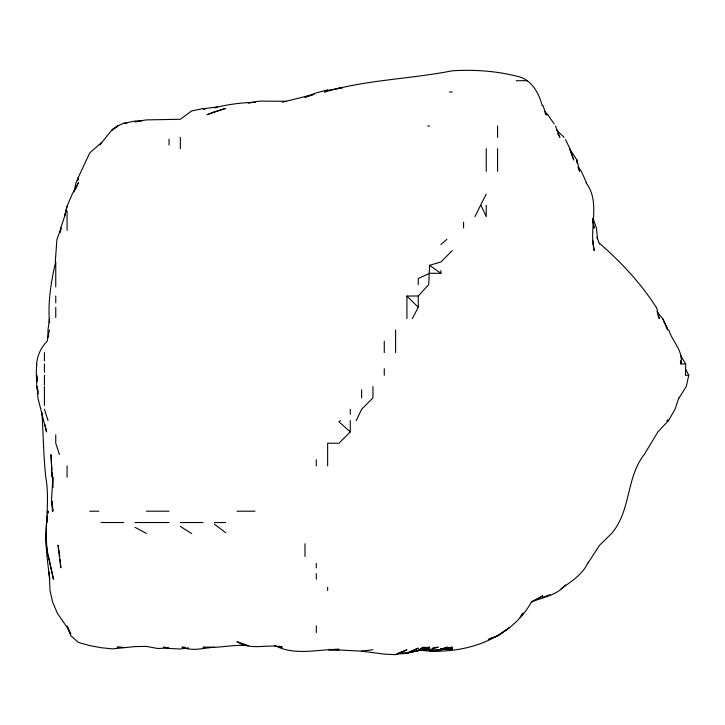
<?xml version="1.0" encoding="UTF-8"?>
<svg xmlns="http://www.w3.org/2000/svg" width="725" height="725" viewBox="0 0 725 725"><rect width="100%" height="100%" fill="white"/><g stroke="black" fill="none" stroke-linecap="round" stroke-linejoin="round"><path stroke-width="1.09" d="M47.904 337.152L47.995 329.938L49.499 318.61L49.508 322.734C47.75 302.252 50.977 281.88 55.635 261.97M680.53 355.431L685.66 363.932L685.46 375.26L688.75 375.26L686.258 386.588L679.098 397.916M36.612 363.932L36.25 375.26L37.274 381.441M55.272 261.97L56.94 239.313L61.081 227.985L60.374 232.109M46.092 533.854L46.328 545.182L48.149 556.51C43.183 530.328 50.523 503.585 45.784 477.213C43.446 455.653 43.346 433.958 41.905 412.335M46.889 522.526L47.515 516.345M47.533 515.321C43.862 536.6 47.152 557.996 49.69 579.175L49.218 571.962L50.016 590.503L52.562 601.832L57.302 613.16L67.081 627.37L70.651 633.94M60.157 232.109L60.728 227.985L64.534 216.657L67.081 206.199L72.255 194.001L78.409 182.673L75.309 189.877M49.436 329.938L47.143 341.276C40.645 347.719 36.649 356.872 36.576 365.989M73.986 191.944L75.989 182.673L78.409 177.317L77.666 180.525M77.666 180.471L78.409 177.172L89.737 152.939L101.065 142.943L100.014 144.855M64.507 216.657L67.081 206.199M678.817 397.916L675.02 409.244L668.55 420.572L657.883 431.901L644.217 454.557C625.856 477.802 631.176 511.424 611.211 533.854L599.521 545.309L588.192 562.79M474.911 216.657L486.239 194.001M356.247 420.572L361.621 409.244L372.949 397.916L372.949 386.588M588.192 562.274C582.945 574.146 571.391 581.532 561.114 588.718M412.335 318.61L418.262 307.282L418.262 295.954L428.747 284.626L429.59 265.332L440.918 261.97L452.246 250.642M100.014 144.71L112.393 129.385L117.948 126.032L115.565 127.845M531.552 602.094L542.88 595.859L531.552 601.832C509.684 641.063 460.728 655.835 418.262 649.963M338.965 443.229L350.293 431.901L350.293 420.572M113.172 129.567L117.051 126.032L123.721 123.286L126.812 123.468L123.721 123.359L135.049 121.039L141.23 121.084M565.536 584.894C556.981 595.27 543.397 597.192 531.552 601.832M440.918 244.533L446.89 239.313M340.487 420.572L338.965 421.805L350.293 431.901M418.262 650.688L423.192 647.144L418.262 650.66L406.933 653.089L418.262 650.688L425.448 647.144L418.262 650.216L429.59 647.144L419.295 649.455M400.753 653.252L406.933 653.397L418.262 648.123L407.967 652.636M397.663 653.388L406.933 649.872L395.605 654.675L384.277 654.113L361.621 651.15L328.661 649.464L338.965 649.718L328.661 649.772L338.965 649.319C317.758 649.265 294.314 656.08 274.748 645.449M542.88 597.373L550.085 594.672M489.321 638.888L497.567 635.816L508.896 627.995L497.567 636.052L488.297 639.323M312.185 95.084L304.98 97.259L316.308 92.873L327.637 89.855M282.324 102.18L314.251 94.313M214.346 647.144C203.58 647.996 192.506 651.585 181.921 647.144L185.174 647.235M432.843 647.942L438.272 647.144L429.59 649.7L422.385 649.228M188.6 647.86L180.362 649.011L169.034 648.458L163.587 647.144L169.034 647.996L157.706 648.485L146.377 646.41L135.049 646.582L112.393 648.902L101.065 647.688L89.737 645.594L78.409 642.413L70.914 635.816L67.081 626.001L70.76 633.849M361.621 651.15L372.949 649.736M396.638 654.059L406.933 653.397M342.055 87.888L327.637 90.389L324.537 92.039C366.207 79.777 409.806 79.097 452.246 70.814C475.074 69.337 498.093 71.113 520.224 77.068C532.386 81.327 539.119 93.616 542.119 105.406M419.295 649.6L429.59 648.766L423.409 648.866M217.437 107.499L214.346 107.699C227.831 104.59 241.679 102.361 255.544 102.452M338.965 87.807L342.055 87.625M137.107 121.637L135.049 121.746L146.377 119.897L180.362 119.272L191.69 110.925L203.018 108.596L205.084 108.804M250.397 102.778L248.34 102.85L259.668 101.128L286.438 101.319M211.038 647.144L203.018 647.289C218.198 648.485 233.142 644.235 248.34 645.64M418.262 295.954L406.933 296.072L418.262 307.282M400.753 653.071L406.933 653.007M516.209 80.711L527.311 80.711M449.455 92.039L452.246 92.039M217.437 106.965L203.018 108.75L205.084 108.931M545.064 112.964L546.152 114.704L547.765 114.704L554.208 123.957M427.786 126.032L429.59 126.032M440.918 270.534L440.918 273.298L429.59 273.298L418.262 278.518L418.262 284.626M680.412 360.842L681.002 363.932L685.66 363.932M338.104 443.229L327.637 443.229L327.637 465.885M89.737 511.198L98.827 511.198M146.377 511.198L169.034 511.198M237.002 511.198L255.046 511.198M101.065 522.526L123.721 522.526M135.049 522.526L169.034 522.526M180.362 522.526L203.018 522.526M214.346 522.526L225.674 522.526M440.918 648.839L452.246 649.201L440.918 648.902L452.246 648.929L440.918 649.029L452.246 647.144L440.918 649.428L429.59 650.144L419.295 649.682M279.234 646.22L282.324 647.144C267.262 643.465 250.895 651.113 237.002 641.625L247.307 645.277M135.049 527.302L146.377 533.437M180.362 526.423L191.69 533.618M429.59 265.332L440.918 273.298M214.346 524.112L225.674 532.694M599.521 243.337C620.953 262.051 640.8 283.085 656.161 307.282M556.501 130.011L564.141 137.36M544.973 111.713L547.765 114.704M656.895 311.705L662.713 318.61L667.489 328.244M585.981 182.673C601.025 202.266 588.6 228.384 594.237 250.642L592.715 240.347M578.151 166.714L581.368 171.345L586.48 182.673M576.864 159.953L569.542 148.688L573.72 160.017L569.913 148.688L565.536 139.608M557.616 133.536L559.881 137.36L555.522 126.032M685.352 368.644L688.75 375.26M481.019 205.329L486.239 216.657L486.239 205.329M578.052 167.638L579.628 171.345L576.892 160.017M662.713 318.61L667.489 330.038L668.74 329.938C672.374 341.665 683.448 350.673 681.002 363.932M596.929 237.256L599.521 244.071M657.756 314.732L659.342 318.61L656.524 307.282M593.15 218.714L596.457 227.985L597.545 239.313M542.88 105.261L546.152 114.704M59.432 454.557L55.753 443.229L55.753 434.81M44.424 409.244L48.013 420.572M38.153 393.793L36.631 386.588L36.748 375.26L37.374 380.407M45.05 424.886L46.527 431.901L37.881 397.916L37.274 386.588L38.062 391.736M59.785 556.51L58.036 545.182L60.864 567.847L60.075 559.6M52.173 501.927L52.889 511.198L51.52 499.869L52.889 477.213L53.061 487.517M52.1 501.927L52.49 511.198L52.445 501.927M51.838 470.008L50.995 454.557L52.118 477.213L51.919 472.066M576.864 160.017L576.864 162.917M497.567 126.032L497.567 137.36M497.567 148.688L497.567 171.345M486.239 148.688L486.239 171.345M463.574 222.167L463.574 227.985M406.933 295.954L406.933 318.61M395.605 329.938L395.605 352.604M384.277 341.276L384.277 352.604M384.277 368.626L384.277 375.26M361.621 389.651L361.621 397.916M350.293 409.244L350.293 414.156M327.637 587.313L327.637 590.503M316.308 459.75L316.308 465.885M316.308 563.461L316.308 567.847M316.308 573.638L316.308 579.175M316.308 625.865L316.308 632.544M304.98 543.75L304.98 556.51M180.362 137.36L180.362 148.688M169.034 139.127L169.034 144.982M112.393 129.385L112.393 130.273M67.081 211.066L67.081 230.405M67.081 465.885L67.081 477.213M55.753 261.97L55.753 286.946M55.753 295.954L55.753 302.896M55.753 307.282L55.753 317.559M44.424 352.604L44.424 360.878M44.424 363.932L44.424 372.288M44.424 375.26L44.424 385.183M44.424 386.588L44.424 405.465M48.031 511.198L47.823 513.264L48.031 511.198M523.042 613.16L520.224 617.192L523.042 613.16M214.346 111.804L207.033 114.704L225.674 108.406L214.346 111.804M447.089 647.144L440.918 649.428L447.089 647.144M452.246 648.05L440.918 649.011L452.246 648.05M440.918 650.434L429.59 650.823L440.918 650.434M668.55 420.572L666.918 420.572L667.489 421.633L667.489 419.838L668.55 420.572M123.721 647.47L117.087 647.144L123.721 647.552M53.432 579.175L48.43 556.51L53.432 579.175M594.002 227.985L592.688 218.714L594.002 227.985"/></g></svg>
